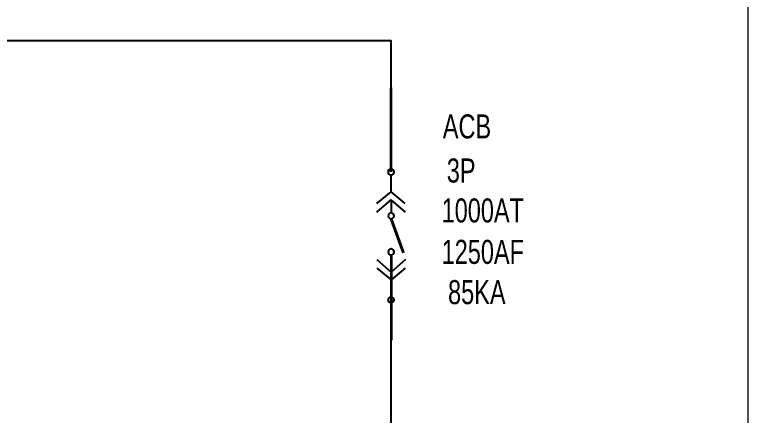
# Model space of a CAD drawing. Extents: x -5343388 to 7033982, y -486386 to 188356.
# Drawn here: x 384195 to 396396, y -406779 to -400112 of the extents above; entities that cross this region are included whole.
import ezdxf

# ---------------------------------------------------------------- set-up
doc = ezdxf.new("R2010")
doc.units = 0
doc.header["$MEASUREMENT"] = 0
doc.layers.add('Equipment', color=2, linetype='Continuous', lineweight=35)
doc.layers.add('Wire Hatch', color=7, linetype='Continuous', lineweight=15)
doc.layers.add('text', color=2, linetype='Continuous')
doc.layers.add('wire', color=3, linetype='Continuous')
doc.styles.add('NKB2', font='', dxfattribs={"width": 0.7, "height": 400})
doc.styles.get('NKB2').set_extended_font_data('.VnArialH')

# ---------------------------------------------------------------- blocks, each defined once
blk = doc.blocks.new('acb')
for p, q in [((0, -333), (0, -50)), ((-2, -463), (-2, -681)), ((-2, -782), (-207, -1346)), ((-2, -1666), (-2, -1382)), ((0, -1795), (0, -2078))]:
    blk.add_line(p, q)
at = {"color": 2}
for p, q in [((-237, -524), (0, -333)), ((237, -524), (0, -333)), ((-239, -668), (-2, -463)), ((235, -668), (-2, -463)), ((-239, -1460), (-2, -1666)), ((235, -1460), (-2, -1666)), ((-237, -1604), (0, -1795)), ((237, -1604), (0, -1795))]:
    blk.add_line(p, q, dxfattribs=at)
at = {"const_width": 50}
blk.add_lwpolyline([(-207, -1346), (-2, -782)], dxfattribs=at)
for centre in [(0, 0), (-2, -731), (-2, -1332), (0, -2128)]:
    blk.add_circle(centre, 50)
blk = doc.blocks.new('vcb')
at = {"layer": 'Equipment'}
for p, q in [((0, -1400), (0, 0)), ((0, -2800), (0, -4200))]:
    blk.add_line(p, q, dxfattribs=at)
at = {"layer": 'wire'}
blk.add_blockref('acb', (0, -1400), dxfattribs=at)

msp = doc.modelspace()

# ---------------------------------------------------------------- linework, layer by layer
at = {"layer": 'wire'}
for points in [[(390453.6975, -401798.53089), (390453.6975, -400544.53198), (381395.5775, -400544.53198)], [(390453.6975, -407689.73733), (390453.6975, -404819.02979)]]:
    msp.add_lwpolyline(points, dxfattribs=at)
at = {"layer": 'Wire Hatch'}
msp.add_lwpolyline([(366395.88962, -399187.13803), (366395.88962, -415147.96214), (396395.88962, -415147.96214), (396395.88962, -399187.13803)], close=True, dxfattribs=at)

# ---------------------------------------------------------------- block references
at = {"layer": 'Equipment', "xscale": -1}
msp.add_blockref('vcb', (390453.6975, -401328.52979), dxfattribs=at)

# ---------------------------------------------------------------- texts
at = {"layer": 'text', "char_height": 400, "attachment_point": 3, "style": 'NKB2'}
for s, insert, width in [('acb', (392119.14292, -401771.09842), 4603.0894554), ('3p', (391860.1117, -402505.09842), 6264.5184432), ('1000at', (392665.04578, -403169.59842), 6264.5184432), ('1250af', (392665.04578, -403858.59842), 6264.5184432), ('85ka', (392359.04578, -404529.09842), 6264.5184432)]:
    msp.add_mtext(s, dxfattribs=dict(at, insert=insert, width=width))

doc.saveas('drawing.dxf')
